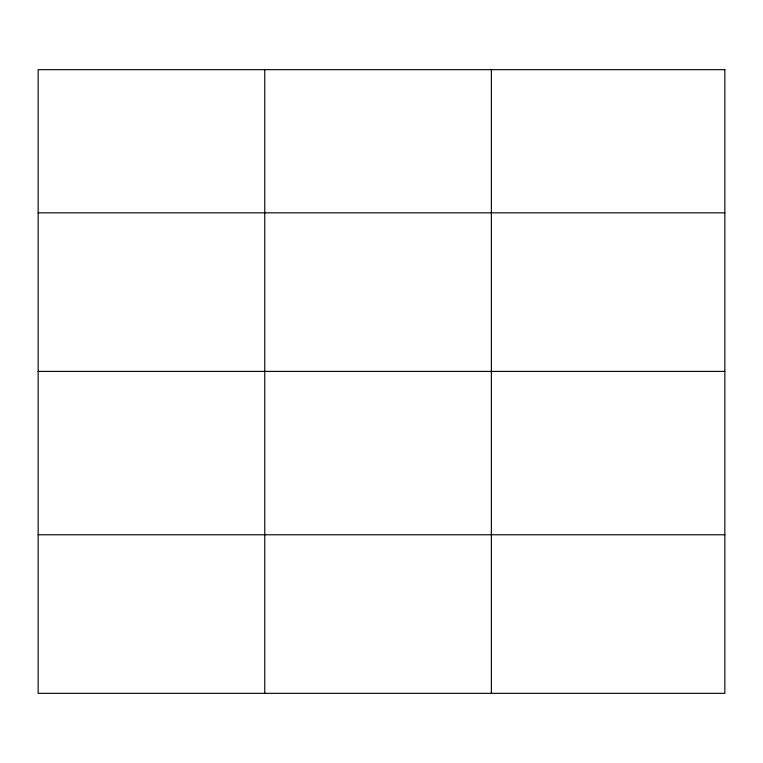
<?xml version="1.0" encoding="UTF-8"?>
<svg xmlns="http://www.w3.org/2000/svg" width="763" height="763" viewBox="0 0 763 763"><rect width="100%" height="100%" fill="white"/><g stroke="black" fill="none" stroke-linecap="round" stroke-linejoin="round"><path stroke-width="1.14" d="M38.15 212.839L724.85 212.839M38.15 371.4L724.85 371.4M38.15 534.768L724.85 534.768M491.372 69.662L491.372 693.338M264.761 69.662L264.761 693.338M724.85 69.662L38.15 69.662L38.15 693.338L724.85 693.338L724.85 69.662"/></g></svg>
